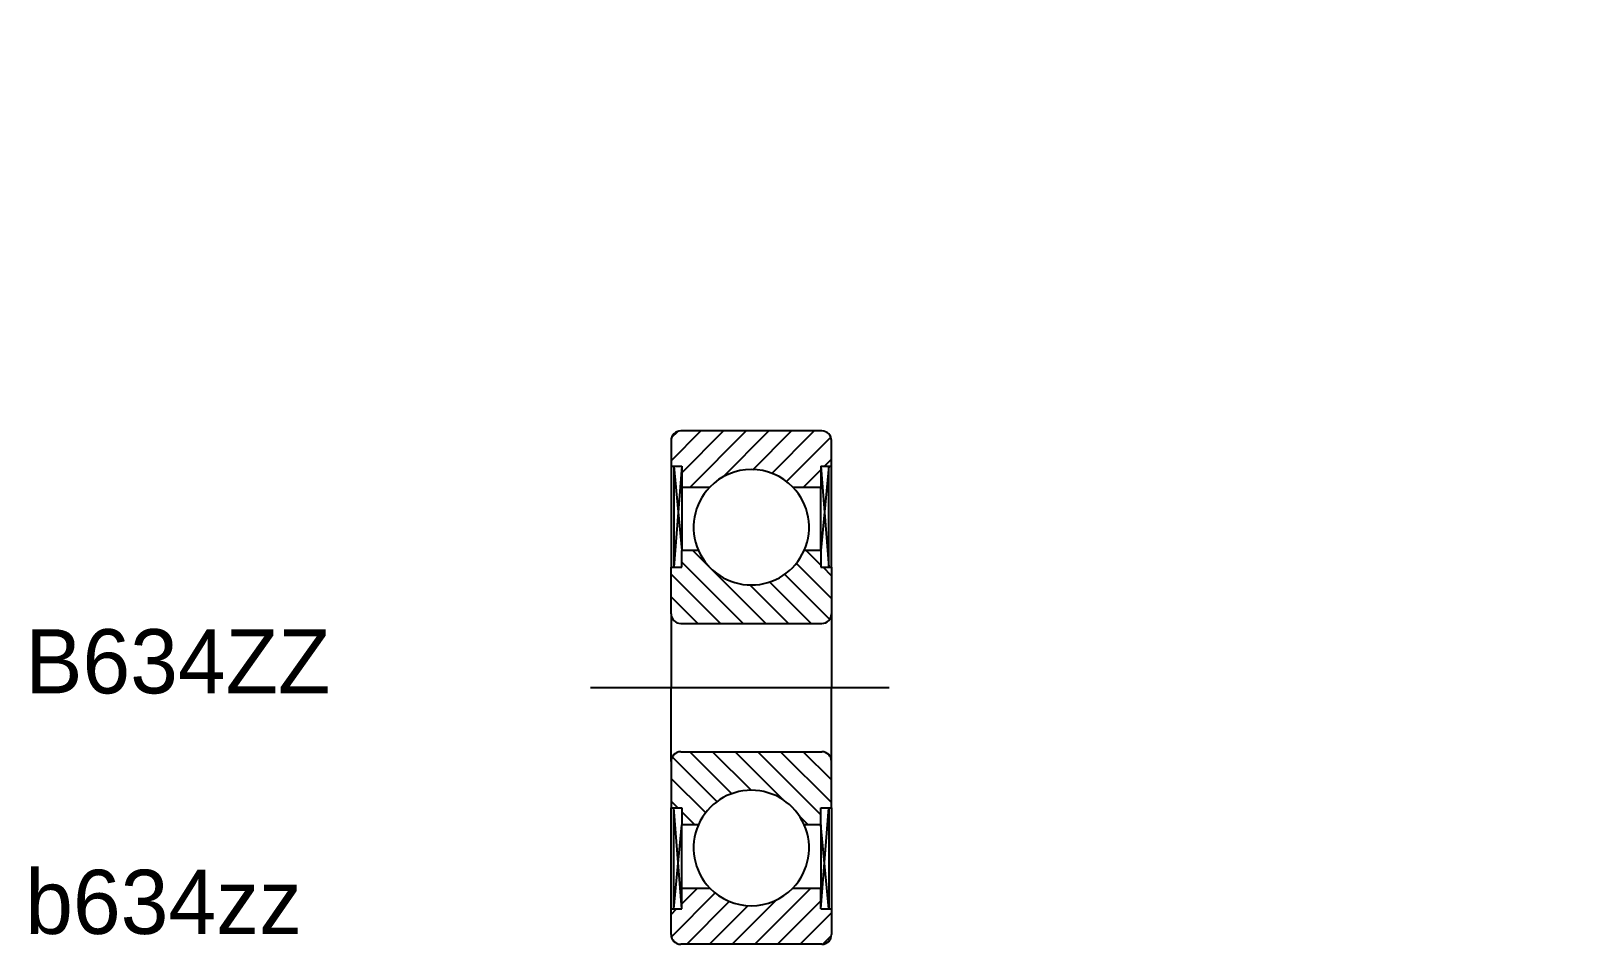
# Model space of a CAD drawing. Extents: x 26.2 to 74.2, y 22.3 to 50.8.
import ezdxf

# ---------------------------------------------------------------- set-up
doc = ezdxf.new("R2010")
doc.units = 0
doc.header["$PDMODE"] = 1
doc.linetypes.add('CENTER', pattern=[50.8, 31.75, -6.35, 6.35, -6.35])
doc.linetypes.add('CNS_SOLID', pattern=[0])
doc.layers.get('0').update_dxf_attribs({"linetype": 'CONTINUOUS'})
doc.layers.add('CENTER', color=1, linetype='CENTER')
doc.layers.add('VIS', color=7, linetype='CNS_SOLID')

# ---------------------------------------------------------------- blocks, each defined once
blk = doc.blocks.new('*X5')
at = {"layer": 'VIS', "color": 7}
for p, q in [((0.009, -7.769), (1.378, -6.4)), ((0.332, -6.739), (0.821, -6.25)), ((0.485, -8), (1.824, -6.661)), ((1.899, -8), (3.275, -6.624)), ((2.607, -8), (4.357, -6.25)), ((3.314, -8), (4.668, -6.646)), ((0, -7.071), (0.171, -6.9)), ((1.192, -8), (2.4, -6.793)), ((4.021, -8), (5, -7.021)), ((4.731, -7.997), (4.997, -7.731))]:
    blk.add_line(p, q, dxfattribs=at)
blk = doc.blocks.new('*X4')
at = {"layer": 'VIS', "color": 7}
for p, q in [((1.436, -3.557), (0.037, -2.158)), ((1.896, -3.31), (0.586, -2)), ((2.494, -3.201), (1.293, -2)), ((3.528, -3.528), (2, -2)), ((4.668, -3.961), (2.707, -2)), ((5, -3.586), (3.414, -2)), ((5, -2.879), (4.121, -2)), ((1.078, -3.907), (0, -2.828)), ((0.214, -3.75), (0, -3.536)), ((0.739, -4.275), (0.332, -3.868)), ((4.275, -4.275), (3.985, -3.985))]:
    blk.add_line(p, q, dxfattribs=at)
blk = doc.blocks.new('*X3')
at = {"layer": 'VIS', "color": 7}
for p, q in [((0, 7.071), (0.929, 8)), ((0.017, 7.795), (0.205, 7.983)), ((0.332, 6.696), (1.636, 8)), ((0.593, 6.25), (2.343, 8)), ((1.602, 6.552), (3.05, 8)), ((2.55, 6.793), (3.757, 8)), ((3.139, 6.675), (4.464, 8)), ((3.595, 6.423), (4.979, 7.808)), ((4.129, 6.25), (4.668, 6.789)), ((4.779, 6.9), (5, 7.121))]:
    blk.add_line(p, q, dxfattribs=at)
blk = doc.blocks.new('*X2')
at = {"layer": 'VIS', "color": 7}
for p, q in [((2.243, 2), (0.332, 3.911)), ((2.95, 2), (0.675, 4.275)), ((5, 2.778), (3.899, 3.879)), ((4.668, 3.817), (4.21, 4.275)), ((1.536, 2), (0, 3.536)), ((4.944, 2.127), (3.536, 3.535)), ((5, 3.485), (4.735, 3.75)), ((3.657, 2), (2.452, 3.205)), ((4.364, 2), (3.065, 3.299)), ((0.828, 2), (0, 2.828))]:
    blk.add_line(p, q, dxfattribs=at)

msp = doc.modelspace()

# ---------------------------------------------------------------- linework, layer by layer
at = {"layer": 'CENTER', "color": 1, "linetype": 'CENTER'}
msp.add_line((43.69, 30.307), (53.002, 30.307), dxfattribs=at)
at = {"layer": 'VIS', "color": 7}
for p, q in [((46.207, 38.007), (46.207, 37.207)), ((50.907, 38.307), (46.507, 38.307)), ((51.207, 37.207), (51.207, 38.007)), ((46.207, 37.207), (46.207, 34.057)), ((46.207, 37.207), (46.539, 37.207)), ((46.29, 37.207), (46.29, 34.057)), ((46.539, 37.207), (46.29, 34.057)), ((46.29, 37.207), (46.539, 34.582)), ((46.539, 37.207), (46.539, 36.557)), ((50.875, 37.207), (51.207, 37.207)), ((50.875, 37.207), (50.875, 36.557)), ((51.124, 37.207), (50.875, 34.582)), ((50.875, 37.207), (51.124, 34.057)), ((51.124, 34.057), (51.124, 37.207)), ((51.207, 34.057), (51.207, 37.207)), ((46.539, 36.557), (47.412, 36.557)), ((46.539, 36.557), (46.539, 34.582)), ((50.002, 36.557), (50.875, 36.557)), ((50.875, 34.582), (50.875, 36.557)), ((47.059, 34.582), (46.539, 34.582)), ((46.539, 34.057), (46.539, 34.582)), ((50.875, 34.582), (50.354, 34.582)), ((50.875, 34.582), (50.875, 34.057)), ((46.207, 34.057), (46.539, 34.057)), ((46.207, 32.607), (46.207, 34.057)), ((50.875, 34.057), (51.207, 34.057)), ((51.207, 34.057), (51.207, 32.607)), ((46.207, 32.607), (46.207, 30.307)), ((46.507, 32.307), (50.907, 32.307)), ((51.207, 32.607), (51.207, 30.307)), ((46.207, 28.007), (46.207, 30.307)), ((51.207, 28.007), (51.207, 30.307)), ((46.507, 28.307), (50.907, 28.307)), ((46.207, 28.007), (46.207, 26.557)), ((51.207, 26.557), (51.207, 28.007)), ((46.207, 23.407), (46.207, 26.557)), ((46.207, 26.557), (46.539, 26.557)), ((46.29, 23.407), (46.29, 26.557)), ((46.539, 23.407), (46.29, 26.557)), ((46.539, 26.557), (46.539, 26.032)), ((50.875, 26.557), (51.207, 26.557)), ((50.875, 23.407), (51.124, 26.557)), ((50.875, 26.032), (50.875, 26.557)), ((51.124, 26.557), (51.124, 23.407)), ((51.207, 26.557), (51.207, 23.407)), ((46.29, 23.407), (46.539, 26.032)), ((47.059, 26.032), (46.539, 26.032)), ((46.539, 24.057), (46.539, 26.032)), ((50.875, 26.032), (50.354, 26.032)), ((50.875, 26.032), (50.875, 24.057)), ((51.124, 23.407), (50.875, 26.032)), ((46.539, 24.057), (47.412, 24.057)), ((46.539, 23.407), (46.539, 24.057)), ((50.002, 24.057), (50.875, 24.057)), ((50.875, 23.407), (50.875, 24.057)), ((46.207, 22.607), (46.207, 23.407)), ((46.207, 23.407), (46.539, 23.407)), ((50.875, 23.407), (51.207, 23.407)), ((51.207, 23.407), (51.207, 22.607)), ((50.907, 22.307), (46.507, 22.307))]:
    msp.add_line(p, q, dxfattribs=at)
for centre, radius, start, end in [((46.507, 38.007), 0.3, 90, 180), ((50.907, 38.007), 0.3, 0, 90), ((48.707, 35.307), 1.8, 43.983, 136.017), ((48.707, 35.307), 1.8, 136.017, 203.7519), ((48.707, 35.307), 1.8, 336.2481, 43.983), ((48.707, 35.307), 1.8, 203.7519, 336.2481), ((46.507, 32.607), 0.3, 180, 270), ((50.907, 32.607), 0.3, 270, 0), ((46.507, 28.007), 0.3, 90, 180), ((50.907, 28.007), 0.3, 0, 90), ((48.707, 25.307), 1.8, 23.7519, 156.2481), ((48.707, 25.307), 1.8, 156.2481, 223.983), ((48.707, 25.307), 1.8, 316.017, 23.7519), ((48.707, 25.307), 1.8, 223.983, 316.017), ((46.507, 22.607), 0.3, 180, 270), ((50.907, 22.607), 0.3, 270, 0)]:
    msp.add_arc(centre, radius, start, end, dxfattribs=at)
at = {"layer": 'VIS', "color": 7, "extrusion": (1, 0, 0)}
for p in [(74.201, 50.784), (74.201, 50.784), (59.874, 46.906, -2.828), (59.874, 46.906, 2.828), (57.91, 46.38, -2.598), (57.91, 46.38, 2.598), (55.41, 44.88), (55.41, 44.88), (55.41, 44.88), (59.327, 44.99, -0.501), (60.41, 44.88), (59.327, 44.556, 1.403), (57.874, 44.078), (57.874, 44.078), (59.327, 43.773, -2.027), (69.89, 43.886), (69.89, 43.886), (57.91, 43.38, -2.598), (57.91, 43.38, 2.598), (57.577, 42.797), (57.577, 42.797), (57.809, 42.797), (59.327, 41.82, -2.027), (59.874, 41.249, 2.828), (59.874, 41.249, -2.828), (59.327, 41.038, 1.403), (59.327, 40.603, -0.501), (48.707, 35.182, -1.113), (48.707, 34.216, 3.117), (48.707, 32.477, -4.505), (46.207, 30.307), (46.207, 30.307), (48.707, 28.138, -4.505), (48.707, 26.398, 3.117), (48.707, 25.433, -1.113)]:
    msp.add_point(p, dxfattribs=at)
at = {"layer": 'VIS', "color": 7, "extrusion": (-1, 0, 1e-16)}
for p in [(59.874, 46.906, -2.828), (59.874, 46.906, 2.828), (59.327, 44.99, -0.501), (59.327, 44.556, 1.403), (59.327, 43.773, -2.027), (59.327, 41.82, -2.027), (59.874, 41.249, 2.828), (59.874, 41.249, -2.828), (59.327, 41.038, 1.403), (59.327, 40.603, -0.501), (48.707, 35.182, -1.113), (48.707, 34.216, 3.117), (48.707, 32.477, -4.505), (48.707, 28.138, -4.505), (48.707, 26.398, 3.117), (48.707, 25.433, -1.113)]:
    msp.add_point(p, dxfattribs=at)
at = {"layer": 'VIS', "color": 7, "extrusion": (-1, 0, 0)}
for p in [(57.91, 46.38, 2.598), (57.91, 46.38, -2.598), (60.41, 44.88), (57.91, 43.38, 2.598), (57.91, 43.38, -2.598), (57.809, 42.797)]:
    msp.add_point(p, dxfattribs=at)

# ---------------------------------------------------------------- block references
at = {"layer": 'VIS', "color": 7}
for name in ['*X3', '*X2', '*X4', '*X5']:
    msp.add_blockref(name, (46.207, 30.307), dxfattribs=at)

# ---------------------------------------------------------------- texts
at = {"color": 7, "linetype": 'CONTINUOUS'}
for s, p in [('B634ZZ', (26.076, 30.128)), ('b634zz', (26.076, 22.628))]:
    msp.add_text(s, height=2, dxfattribs=at).set_placement(p)

doc.saveas('drawing.dxf')
